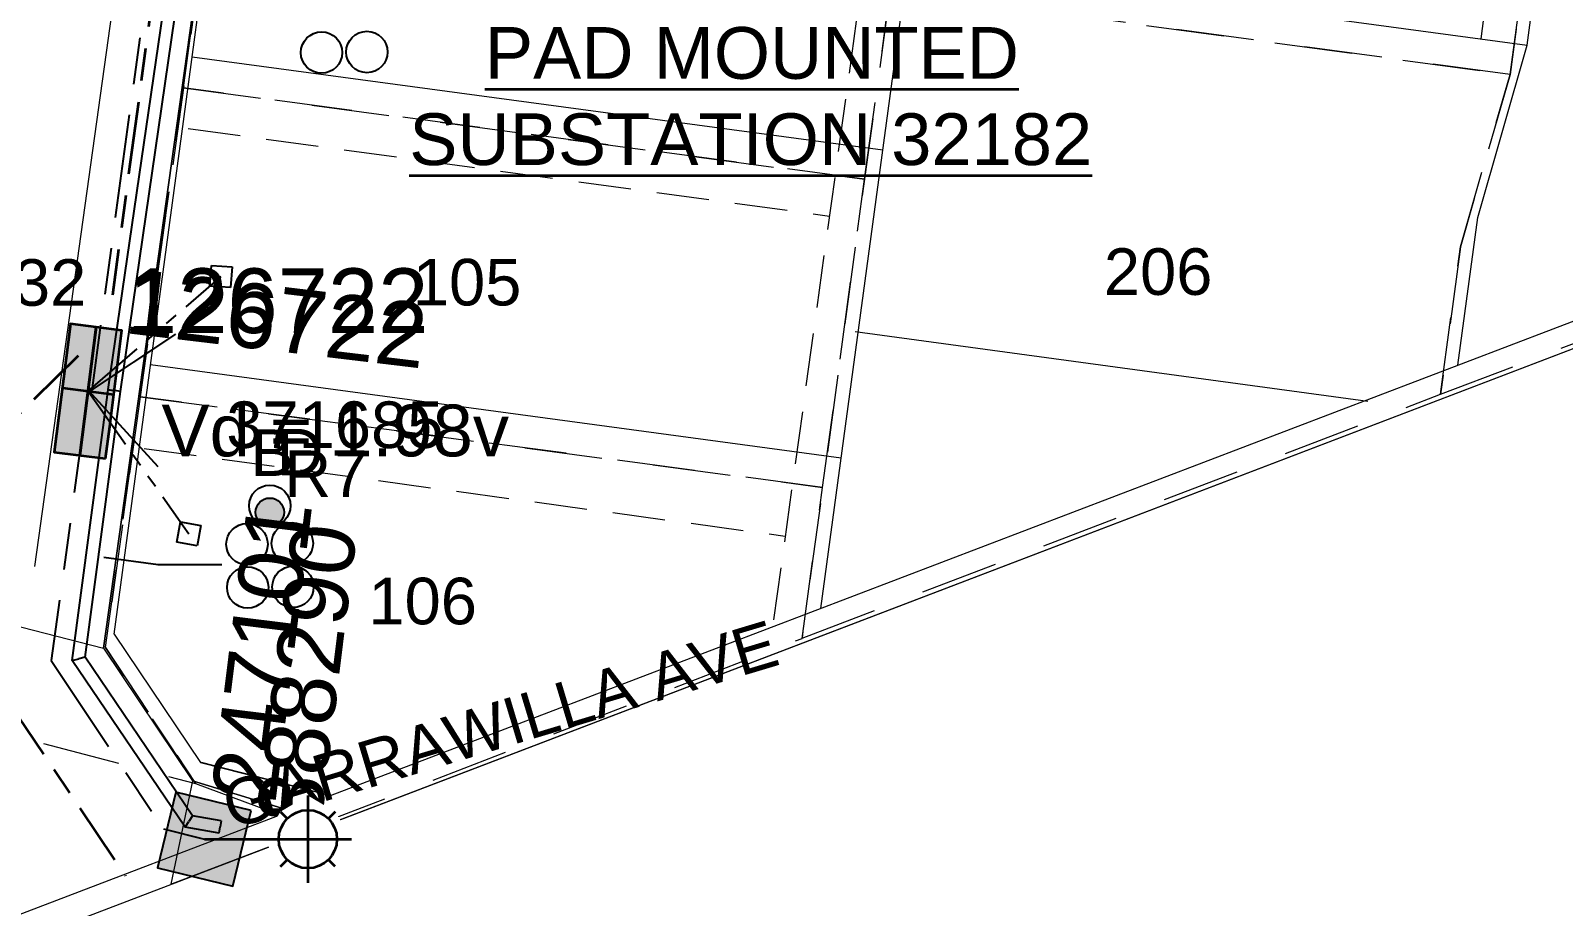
# Model space of a CAD drawing. Header units: metres. Extents: x 0 to 309348, y 0 to 6272736.
# Drawn here: x 309004.2 to 309063.5, y 6271711 to 6271744.9 of the extents above; entities that cross this region are included whole.
import ezdxf
from ezdxf.enums import TextEntityAlignment as Align

# ---------------------------------------------------------------- set-up
doc = ezdxf.new("R2010")
doc.units = ezdxf.units.M
for name, pattern in [('Cable Exist UG', [8.2, 4, -1.2, 1.8, -1.2]), ('Dash', [5, 3, -2]), ('DASHEDX2', [38.1, 25.4, -12.7]), ('PHANTOMX2', [5, 2.5, -0.5, 0.5, -0.5, 0.5, -0.5])]:
    doc.linetypes.add(name, pattern=pattern)
doc.layers.get('0').update_dxf_attribs({"color": 6})
doc.layers.add('_User Miscellaneous10', color=252, linetype='Continuous', lineweight=13, plot=False, transparency=0.85)
for name, color, linetype, lineweight in [('_User_HV_Exist', 1, 'Continuous', 35), ('_User_LV_Exist', 5, 'Continuous', 35), ('_User_SL_Exist', 4, 'Continuous', 35), ('Cadastre Developer_SP_EXT', 98, 'Continuous', 15), ('Cadastre Developer_SP_NEW', 92, 'Continuous', 15), ('Cadastre Land Parcels_SP_EXT', 118, 'Continuous', 15), ('Cadastre Roads_SP_EXT', 218, 'Continuous', 15), ('Cadastre Roads_SP_NEW', 214, 'Continuous', 15), ('Mains_LV_EXT', 163, 'Continuous', 25), ('Mains_LV_SL_EXT', 135, 'Continuous', 25)]:
    doc.layers.add(name, color=color, linetype=linetype, lineweight=lineweight)
for name, color, linetype in [('Duct_SP_EXT', 30, 'Continuous'), ('Equip_SP_SL_EXT', 7, 'Continuous'), ('Services_SP_EXT', 42, 'PHANTOMX2'), ('SupportsUG_SP_LV_EXT', 7, 'Continuous'), ('SupportsUG_SP_LV_SL_EXT', 7, 'Continuous'), ('Trench_SP_EXT', 7, 'Continuous')]:
    doc.layers.add(name, color=color, linetype=linetype)
doc.styles.add('COLUMN_LABEL', font='arial.ttf', dxfattribs={"height": 2})
doc.styles.add('iecARIAL', font='arial.ttf', dxfattribs={"height": 2})
doc.styles.add('POLE_LABEL', font='arial.ttf', dxfattribs={"height": 2})
doc.styles.add('SL_LABEL', font='arial.ttf', dxfattribs={"height": 2})
doc.styles.get("Standard").update_dxf_attribs({"font": 'arial.ttf'})
doc.linetypes.add('Cable New UG', pattern='A,7,-0.25,["x",Standard,S=2,R=0,X=0.2,Y=-0.8],-2.1', length=9.35)

# ---------------------------------------------------------------- blocks, each defined once
blk = doc.blocks.new('COLUMN_EXT')
blk.add_hatch(color=256).paths.add_polyline_path([(1.5, -1.5), (1.5, 1.5), (-1.5, 1.5), (-1.5, -1.5)])
blk.add_lwpolyline([(1.5, 1.5), (-1.5, 1.5), (-1.5, -1.5), (1.5, -1.5)], close=True)
at = {"flags": 9}
for tag, p in [('SUBURB', (-1.813, 1.8)), ('NOTES', (-1.813, 2)), ('STREETNAME', (-1.813, 1.6)), ('LOCATION', (-1.813, 1.4)), ('LEGEND', (-1.813, 1.2)), ('OWNED_BY', (-1.813, 0.6)), ('USAGE', (-1.813, 1)), ('STATE', (-1.813, 0.8)), ('COLUMN_TYPE', (-1.813, 0.4))]:
    blk.add_attdef(tag, text='', height=0.2, rotation=180, dxfattribs=at).set_placement(p, align=Align.MIDDLE_LEFT)
at = {"flags": 1}
blk.add_attdef('Z', (-1.813, 2.351), '', height=0.2, rotation=180, dxfattribs=at)
at = {"flags": 9}
for tag, style, p in [('STRUCTURE_PLANT_NUMBER', 'POLE_LABEL', (-1.813, -0.031)), ('STREET_CODE', 'COLUMN_LABEL', (-1.813, 0.2))]:
    blk.add_attdef(tag, text='', height=0.2, rotation=180, dxfattribs=dict(at, style=style)).set_placement(p, align=Align.MIDDLE_LEFT)
at = {"style": 'COLUMN_LABEL', "width": 0.9, "flags": 8}
blk.add_attdef('ASSET_NUM', text='', height=2, rotation=270, dxfattribs=at).set_placement((2, -4), align=Align.MIDDLE_LEFT)
blk = doc.blocks.new('PILLAR_EXT')
blk.add_hatch(color=256).paths.add_polyline_path([(2.5, -1), (2.5, 1), (-2.5, 1), (-2.5, -1)])
for p, q in [((0, -1), (0, 1)), ((2.5, 0), (-2.5, 0))]:
    blk.add_line(p, q)
at = {"ltscale": 10}
blk.add_line((-2.5, 0), (2.5, 0), dxfattribs=at)
blk.add_lwpolyline([(2.5, 1), (1.25, 1), (-1.25, 1), (-2.5, 1), (-2.5, -1), (2.5, -1)], close=True)
for tag, p, flags in [('STREETNAME', (0, 1.8), 9), ('SUBURB', (0, 2), 1), ('LOCATION', (0, 1.2), 9), ('PARENT', (0, 1.6), 9), ('NOTES', (0, 1.4), 9), ('SUPPORT_TYPE', (0, 0.6), 9), ('LEGEND', (0, 1), 9), ('USAGE', (0, 0.8), 9), ('OWNED_BY', (0, 0.2), 9), ('STATE', (0, 0.4), 9)]:
    blk.add_attdef(tag, p, '', height=0.2, rotation=180, dxfattribs=dict(flags=flags))
at = {"width": 0.9, "flags": 8}
blk.add_attdef('ASSET_NUM', text='', height=2, rotation=270, dxfattribs=at).set_placement((2, -4), align=Align.MIDDLE_LEFT)
blk = doc.blocks.new('DUCT_EXT')
blk.add_circle((0, 0.8), 0.8)
at = {"flags": 1}
blk.add_attdef('Z', (0, 0), '', height=0.2, dxfattribs=at)
at = {"flags": 9}
for tag, p in [('DUCT_CODE', (0, 0)), ('XSECT_TYPE', (0, -0.2)), ('STATE', (0, -0.6)), ('FB_REFERENCE', (0, -0.4)), ('NOTES', (0, -0.8))]:
    blk.add_attdef(tag, text='', height=0.2, dxfattribs=at).set_placement(p, align=Align.MIDDLE_LEFT)
blk = doc.blocks.new('SL_LANTERN_EXT')
at = {"flags": 9}
for tag, p in [('LRATECODE', (-7.4, 0)), ('LOUTREACHVOCAB', (-7.2, 0)), ('LOUTREACH', (-7, 0)), ('LANTNUMBER', (-6.6, 0)), ('LNEW', (-6.4, 0)), ('LMASTVOCAB', (-6.2, 0)), ('LMAST', (-6, 0)), ('LLAMPVOCAB', (-5.8, 0)), ('LLAMP', (-5.6, 0)), ('LEXIST', (-5.4, 0)), ('LCHARGE3PERCENT', (-5.2, 0)), ('LCHARGE3', (-5, 0)), ('LCHARGE2PERCENT', (-4.8, 0)), ('LCHARGE2', (-4.6, 0)), ('LCHARGE1PERCENT', (-4.4, 0)), ('LCHARGE1', (-4.2, 0)), ('LCATEGORY', (-4, 0)), ('LBRACKETVOCAB', (-3.8, 0)), ('LBRACKET', (-3.6, 0)), ('LKINGHEIGHT', (-3.4, 0)), ('CREPLACE', (-3.2, 0)), ('CREMOVE', (-3, 0)), ('CNUMBER', (-2.8, 0)), ('CNEW', (-2.6, 0)), ('CEXIST', (-2.4, 0)), ('USAGE', (-2.2, 0)), ('STATE', (-2, 0)), ('OWNED_BY', (-1.8, 0)), ('ORIENTATION', (-1.6, 0)), ('OPERATING_VOLTAGE', (-1.4, 0)), ('NO_PHASES', (-1.2, 0)), ('LANTERN_TYPE', (-1, 0)), ('LANTERN_PURPOSE', (-0.8, 0)), ('CONTROL_TYPE', (-0.6, 0)), ('CONSTRUCTED_VOLTAGE', (-0.4, 0))]:
    blk.add_attdef(tag, text='', height=0.001, rotation=270, dxfattribs=at).set_placement(p, align=Align.MIDDLE_LEFT)
at = {"style": 'SL_LABEL', "flags": 9}
blk.add_attdef('STREET_CODE', text='', height=0.001, rotation=270, dxfattribs=at).set_placement((0.001, 0), align=Align.MIDDLE_LEFT)
at = {"flags": 1}
blk.add_attdef('Z', (0, 0), '', height=0.001, rotation=270, dxfattribs=at)
at = {"width": 0.9}
blk.add_attdef('LNUMBER', text='', height=1, dxfattribs=at).set_placement((7, -1), align=Align.MIDDLE_LEFT)
at = {"flags": 9}
for tag, p in [('LREMOVE', (0, -7.6)), ('LREPLACE', (0, -7.8)), ('LTYPE', (0, -8)), ('LTYPEVOCAB', (0, -8.2)), ('LEGEND', (0, -8.4)), ('SUBURB', (0, -8.6)), ('STREETNAME', (0, -8.8)), ('LOCATION', (0, -9)), ('NOTES', (0, -9.2)), ('MAINTAINED_BY', (0, -9.863))]:
    blk.add_attdef(tag, text='', height=0.001, dxfattribs=at).set_placement(p, align=Align.MIDDLE_LEFT)
blk.add_attdef('OPERATED_BY', (0, -9.607), '', height=0.001, dxfattribs=at)
blk.add_wipeout([(5.688, 0), (5.061, -1.061), (4, -1.688), (2.939, -1.061), (2.313, 0), (2.939, 1.061), (4, 1.687), (5.061, 1.061)])
for p, q in [((4, 1.687), (4, 0)), ((2.939, 1.061), (3.205, 0.795)), ((5.061, 1.061), (4.795, 0.795)), ((0, 0), (4, 0)), ((4, 0), (5.688, 0)), ((4, 0), (4, -1.688)), ((2.939, -1.061), (3.205, -0.795)), ((5.061, -1.061), (4.795, -0.795))]:
    blk.add_line(p, q)
blk.add_circle((4, 0), 1.125)
blk = doc.blocks.new('CCP_EXT')
at = {"flags": 9}
for tag, p in [('OWNED_BY', (0, -1)), ('USAGE', (0, -1.2)), ('STATE', (0, -1.8)), ('LEGEND', (0, -1.4)), ('LIFE_SUPPORT', (0, -1.6)), ('NOTES', (0, -2))]:
    blk.add_attdef(tag, text='', height=0.2, dxfattribs=at).set_placement(p, align=Align.MIDDLE_LEFT)
blk.add_wipeout([(0, 0.566), (0.566, 0), (0, -0.566), (-0.566, 0)])
blk.add_lwpolyline([(-0.566, 0), (0, 0.566), (0.566, 0), (0, -0.566), (-0.566, 0)])
at = {"flags": 1}
blk.add_attdef('Z', (0, 0), '', height=0.2, dxfattribs=at)
at = {"flags": 9}
for tag, p in [('CCP_TYPE', (0, 0)), ('OPERATING_VOLTAGE', (0, -0.6)), ('CONSTRUCTED_VOLTAGE', (0, -0.2)), ('NO_PHASES', (0, -0.4)), ('ORIENTATION', (0, -0.8))]:
    blk.add_attdef(tag, text='', height=0.2, dxfattribs=at).set_placement(p, align=Align.MIDDLE_LEFT)
blk = doc.blocks.new('CABLE_LARGE_EXT')
h = blk.add_hatch(color=256)
edge = h.paths.add_edge_path()
edge.add_arc((0, 0.55), 0.55, 0, 360)
blk.add_circle((0, 0.55), 0.55)
at = {"flags": 1}
blk.add_attdef('Z', (0, 0), '', height=0.2, dxfattribs=at)
at = {"flags": 9}
for tag, p in [('COND_CODE', (0, 0)), ('XSECT_SIZE', (0, -0.6)), ('STATE', (0, -0.4)), ('FB_REFERENCE', (0, -0.2)), ('NOTES', (0, -0.8))]:
    blk.add_attdef(tag, text='', height=0.2, dxfattribs=at).set_placement(p, align=Align.MIDDLE_LEFT)

msp = doc.modelspace()

# ---------------------------------------------------------------- linework, layer by layer
at = {"layer": '_User Miscellaneous10', "linetype": 'DASHEDX2', "ltscale": 0.08}
for p, q in [((309041.96321, 6271787.49016), (309032.84583, 6271721.37308)), ((309010.30624, 6271741.07177), (309035.09491, 6271737.68288))]:
    msp.add_line(p, q, dxfattribs=at)
at = {"layer": '_User_SL_Exist', "linetype": 'Cable Exist UG', "ltscale": 0.6, "flags": 128}
msp.add_lwpolyline([(309006.05656, 6271732.2806), (309003.72802, 6271729.97589), (309002.42232, 6271720.28326), (309007.89519, 6271712.17591)], dxfattribs=at)
at = {"layer": 'Cadastre Developer_SP_EXT', "linetype": 'Dash'}
for points in [[(309075.46032, 6271737.17714), (309067.37947, 6271744.01275), (309072.84826, 6271783.75635), (309067.09638, 6271784.5347), (309061.40188, 6271743.15181), (309059.4876, 6271736.49127), (309058.71274, 6271730.7933)], [(309062.76863, 6271753.11919), (309038.80849, 6271756.37405), (309037.4459, 6271746.39514), (309061.40188, 6271743.15181)], [(309037.81282, 6271749.08197), (309011.47008, 6271752.6343), (309010.13747, 6271742.63972), (309036.45458, 6271739.10593)], [(309061.40188, 6271743.15181), (309037.4459, 6271746.39514), (309034.0375, 6271721.37166), (309058.71274, 6271730.7933), (309059.4876, 6271736.49127)]]:
    msp.add_lwpolyline(points, close=True, dxfattribs=at)
at = {"layer": 'Cadastre Developer_SP_NEW', "transparency": 33554687}
for p, q in [((309034.76373, 6271722.51689), (309043.56868, 6271787.69865)), ((309060.28063, 6271744.53295), (309065.7076, 6271784.70806)), ((309062.06443, 6271744.29199), (309067.4914, 6271784.4671)), ((309010.13149, 6271741.3375), (309011.80483, 6271753.725)), ((309038.1417, 6271747.52354), (309062.06443, 6271744.29199)), ((309060.15667, 6271737.63121), (309062.06443, 6271744.29199)), ((309010.47017, 6271743.84473), (309037.15778, 6271740.23969)), ((309008.45815, 6271728.95001), (309010.13149, 6271741.3375)), ((309059.38493, 6271731.9181), (309060.15667, 6271737.63121)), ((309055.90291, 6271730.51757), (309036.09073, 6271733.21494)), ((309008.86243, 6271731.94283), (309035.55004, 6271728.33779)), ((309007.45406, 6271721.51688), (309008.45815, 6271728.95001))]:
    msp.add_line(p, q, dxfattribs=at)
at = {"layer": 'Cadastre Land Parcels_SP_EXT', "linetype": 'Continuous'}
for points in [[(309151.63281, 6271766.12373), (309144.55471, 6271774.04408), (309020.84506, 6271790.76818), (309016.34601, 6271787.3051), (309007.04114, 6271720.9862), (309010.48196, 6271715.8486), (309015.82344, 6271714.2118), (309151.63281, 6271766.12373)], [(308755.55897, 6271548.36996), (308908.86801, 6271606.91399), (309196.16296, 6271716.614), (309151.63298, 6271766.124), (308907.52597, 6271672.81498), (308874.35601, 6271660.13404), (308727.58898, 6271604.14397), (308755.55897, 6271548.36996)]]:
    msp.add_lwpolyline(points, close=True, dxfattribs=at)
at = {"layer": 'Duct_SP_EXT'}
for p, q in [((309007.22192, 6271730.97438), (309010.36808, 6271752.64699)), ((309005.83259, 6271720.5083), (309007.22152, 6271730.97148)), ((309006.33246, 6271720.62627), (309007.69735, 6271730.90831)), ((309007.22152, 6271730.97148), (309007.45943, 6271730.9399)), ((309007.22192, 6271730.97438), (309007.45943, 6271730.9399)), ((309007.69735, 6271730.90831), (309007.45943, 6271730.9399)), ((309007.69694, 6271730.90542), (309007.45943, 6271730.9399)), ((309005.83259, 6271720.5083), (309006.08253, 6271720.56729)), ((309010.20003, 6271714.06214), (309005.83259, 6271720.5083)), ((309006.33246, 6271720.62627), (309006.08253, 6271720.56729)), ((309010.48314, 6271714.50004), (309006.33246, 6271720.62627)), ((309010.20003, 6271714.06214), (309010.34158, 6271714.28109)), ((309010.48314, 6271714.50004), (309010.34158, 6271714.28109))]:
    msp.add_line(p, q, dxfattribs=at)
msp.add_lwpolyline([(309011.6191, 6271724.20144), (309009.15418, 6271724.199), (309007.05005, 6271724.47927)], dxfattribs=at)
at = {"layer": 'Trench_SP_EXT', "linetype": 'Cable Exist UG'}
for points in [[(309006.50412, 6271730.89955), (309010.35156, 6271733.45873)], [(309006.45174, 6271730.95829), (309009.56184, 6271727.54234)]]:
    msp.add_lwpolyline(points, dxfattribs=at)

# ---------------------------------------------------------------- block references
at = {"layer": 'Duct_SP_EXT'}
for p in [(309015.46927, 6271743.20289), (309017.21952, 6271743.22524), (309013.46852, 6271725.68411), (309012.58585, 6271724.19905), (309014.33757, 6271724.23266), (309012.61342, 6271722.5267), (309014.36253, 6271722.54987)]:
    msp.add_blockref('DUCT_EXT', p, dxfattribs=at)
at = {"layer": 'SupportsUG_SP_LV_EXT'}
ref = msp.add_blockref('PILLAR_EXT', (309006.44552, 6271730.9118), dxfattribs=dict(at, rotation=262.7548566494212))
ref.add_attrib('ASSET_NUM', '126722', dxfattribs={"layer": '0', "height": 2.5, "rotation": 353.1868382, "style": 'iecARIAL'}).set_placement((309007.94552, 6271734.4118), align=Align.MIDDLE_LEFT)
at = {"layer": 'SupportsUG_SP_LV_SL_EXT'}
ref = msp.add_blockref('COLUMN_EXT', (309010.93789, 6271713.59661), dxfattribs=dict(at, rotation=346.3688866359985))
ref.add_attrib('ASSET_NUM', '888290', dxfattribs={"layer": '0', "height": 2.5, "rotation": 82.9486597, "style": 'COLUMN_LABEL'}).set_placement((309012.93789, 6271714.34661), align=Align.TOP_LEFT)

# ---------------------------------------------------------------- texts
at = {"layer": '_User_HV_Exist', "color": 2, "linetype": 'Cable New UG', "insert": (309016.03784, 6271744.98933), "char_height": 2, "attachment_point": 1}
msp.add_mtext_dynamic_manual_height_columns('\\pi5.7422;{\\L\\C256;PAD MOUNTED \\P\\pi2.82;SUBSTATION 32182}', width=31.7654983, gutter_width=12.5, heights=[0], dxfattribs=at)
at = {"layer": '_User_LV_Exist', "color": 2, "linetype": 'Cable New UG', "insert": (309009.27869, 6271730.39447), "char_height": 2, "attachment_point": 1}
msp.add_mtext_dynamic_manual_height_columns('{\\C256;Vd = 1.98v}', width=14.0773723, gutter_width=12.5, heights=[0], dxfattribs=at)
at = {"layer": 'Cadastre Developer_SP_EXT'}
for s, p in [('206', (309045.70413, 6271734.63695)), ('105', (309018.99623, 6271734.22858)), ('106', (309017.27839, 6271721.90253))]:
    msp.add_text(s, height=1.8, dxfattribs=at).set_placement(p)
at = {"layer": 'Duct_SP_EXT'}
for s, p in [('377532', (308997.98553, 6271734.21615)), ('371685', (309011.78556, 6271728.71762)), ('B', (309012.71937, 6271727.63854)), ('D', (309013.72839, 6271727.65853)), ('R7', (309014.02745, 6271726.82178))]:
    msp.add_text(s, height=1.8, dxfattribs=at).set_placement(p)

# ---------------------------------------------------------------- next in the draw order: block references
at = {"layer": 'Equip_SP_SL_EXT'}
ref = msp.add_blockref('SL_LANTERN_EXT', (309010.93788, 6271713.59658), dxfattribs=at)
ref.add_attrib('ASSET_NUM', '247101', dxfattribs={"layer": '0', "height": 2.5, "rotation": 82.9486597, "style": 'iecARIAL'}).set_placement((309012.43788, 6271715.09658), align=Align.MIDDLE_LEFT)
at = {"layer": 'Services_SP_EXT', "rotation": 220.7548563438753}
msp.add_blockref('CCP_EXT', (309011.58187, 6271735.34775), dxfattribs=at)

# ---------------------------------------------------------------- next in the draw order: linework, layer by layer
at = {"layer": '_User_LV_Exist', "linetype": 'Cable Exist UG', "ltscale": 0.7, "flags": 128}
msp.add_lwpolyline([(309011.45149, 6271764.8385), (309007.38137, 6271734.62471)], dxfattribs=at)
msp.add_lwpolyline([(309011.45149, 6271764.8385), (309007.38137, 6271734.62471)], dxfattribs=at)
at = {"layer": 'Cadastre Developer_SP_EXT', "linetype": 'Dash'}
msp.add_lwpolyline([(309036.45458, 6271739.10593), (309010.13747, 6271742.63972), (309008.45716, 6271730.7), (309034.83472, 6271727.1951)], close=True, dxfattribs=at)
at = {"layer": 'Cadastre Developer_SP_NEW', "transparency": 33554687}
for p, q in [((309015.81906, 6271715.28316), (309151.46162, 6271767.07613)), ((309007.45406, 6271721.51688), (309010.79455, 6271716.56447)), ((309010.79455, 6271716.56447), (309015.81906, 6271715.28316)), ((309010.82133, 6271716.56888), (309015.84631, 6271715.28942)), ((308979.56655, 6271701.44072), (309015.00881, 6271714.97378))]:
    msp.add_line(p, q, dxfattribs=at)
at = {"layer": 'Cadastre Roads_SP_EXT', "linetype": 'Continuous'}
msp.add_lwpolyline([(309015.82347, 6271714.21182), (309010.48194, 6271715.84857), (309009.64789, 6271711.85096), (309015.82347, 6271714.21182)], close=True, dxfattribs=at)
at = {"layer": 'Duct_SP_EXT'}
for p, q in [((309007.69694, 6271730.90542), (309010.8431, 6271752.57803)), ((309011.51168, 6271713.83355), (309010.20003, 6271714.06214)), ((309011.59409, 6271714.30642), (309010.48314, 6271714.50004)), ((309011.51168, 6271713.83355), (309011.55289, 6271714.06999)), ((309011.59409, 6271714.30642), (309011.55289, 6271714.06999))]:
    msp.add_line(p, q, dxfattribs=at)
at = {"layer": 'Mains_LV_EXT', "linetype": 'Cable Exist UG'}
msp.add_lwpolyline([(309011.34976, 6271765.97066), (309006.60031, 6271731.04545)], dxfattribs=at)
at = {"layer": 'Services_SP_EXT'}
msp.add_lwpolyline([(309006.44553, 6271730.91183), (309011.58186, 6271735.34779)], dxfattribs=at)

# ---------------------------------------------------------------- next in the draw order: block references
at = {"layer": '_User_LV_Exist'}
ref = msp.add_blockref('PILLAR_EXT', (309006.44552, 6271730.9118), dxfattribs=dict(at, rotation=262.7548566494212))
ref.add_attrib('ASSET_NUM', '126722', dxfattribs={"layer": '0', "height": 2.5, "style": 'iecARIAL'}).set_placement((309007.94552, 6271734.4118), align=Align.MIDDLE_LEFT)
at = {"layer": 'Duct_SP_EXT'}
msp.add_blockref('CABLE_LARGE_EXT', (309013.46853, 6271725.68414), dxfattribs=at)
at = {"layer": 'Services_SP_EXT', "rotation": 124.7548566320952}
msp.add_blockref('CCP_EXT', (309010.3415, 6271725.40506), dxfattribs=at)

# ---------------------------------------------------------------- next in the draw order: texts
at = {"layer": 'Cadastre Roads_SP_EXT'}
msp.add_text('GARRAWILLA AVE', height=1.8, rotation=16.7329518, dxfattribs=at).set_placement((309011.98444, 6271713.97013))

# ---------------------------------------------------------------- next in the draw order: linework, layer by layer
at = {"layer": 'Cadastre Developer_SP_EXT', "linetype": 'Dash'}
for points in [[(308995.39118, 6271794.20876), (308998.80721, 6271789.67616), (308996.52207, 6271773.39035), (308994.42045, 6271758.4131), (308992.31801, 6271743.43667), (308989.78903, 6271725.41461), (308985.37984, 6271722.40979), (309010.59442, 6271715.74483), (309007.11323, 6271721.01114), (309008.45716, 6271730.7), (309010.13747, 6271742.63972), (309011.47008, 6271752.6343), (309013.33842, 6271765.82281), (309015.06882, 6271777.83614), (309016.33853, 6271787.25021), (309021.02414, 6271790.93135), (308995.39118, 6271794.20876)], [(309034.03743, 6271721.35735), (309034.83472, 6271727.1951), (309008.45716, 6271730.7), (309007.11323, 6271721.01114), (309010.59442, 6271715.74483), (309015.11551, 6271714.08299)]]:
    msp.add_lwpolyline(points, close=True, dxfattribs=at)
at = {"layer": 'Cadastre Roads_SP_EXT', "linetype": 'Continuous'}
msp.add_lwpolyline([(309016.34606, 6271787.30513), (308998.80722, 6271789.67623), (308996.52213, 6271773.39044), (308994.42045, 6271758.41308), (308992.31789, 6271743.43669), (308989.78899, 6271725.41464), (309007.0412, 6271720.98619), (309016.34606, 6271787.30513)], close=True, dxfattribs=at)
at = {"layer": 'Cadastre Roads_SP_NEW', "color": 4, "linetype": 'Continuous', "ltscale": 2, "transparency": 33554495}
msp.add_line((309013.50671, 6271789.69298), (309004.37333, 6271724.13298), dxfattribs=at)
at = {"layer": 'Mains_LV_SL_EXT', "linetype": 'Cable Exist UG'}
msp.add_lwpolyline([(309006.45175, 6271730.95828), (309005.02058, 6271720.50336), (309009.35345, 6271713.99784), (309010.93785, 6271713.59661)], dxfattribs=at)
at = {"layer": 'Services_SP_EXT'}
msp.add_lwpolyline([(309006.44553, 6271730.91183), (309010.34154, 6271725.40509)], dxfattribs=at)

# ---------------------------------------------------------------- next in the draw order: block references
at = {"layer": '_User_SL_Exist'}
ref = msp.add_blockref('SL_LANTERN_EXT', (309010.93788, 6271713.59658), dxfattribs=at)
ref.add_attrib('ASSET_NUM', '247101', dxfattribs={"layer": '0', "height": 2.5, "rotation": 82.9486597, "style": 'iecARIAL'}).set_placement((309012.43788, 6271715.09658), align=Align.MIDDLE_LEFT)

# ---------------------------------------------------------------- next in the draw order: linework, layer by layer
at = {"layer": '_User Miscellaneous10', "linetype": 'DASHEDX2', "ltscale": 0.08}
msp.add_line((309008.60838, 6271728.69797), (309033.38875, 6271725.31022), dxfattribs=at)

doc.saveas('drawing.dxf')
